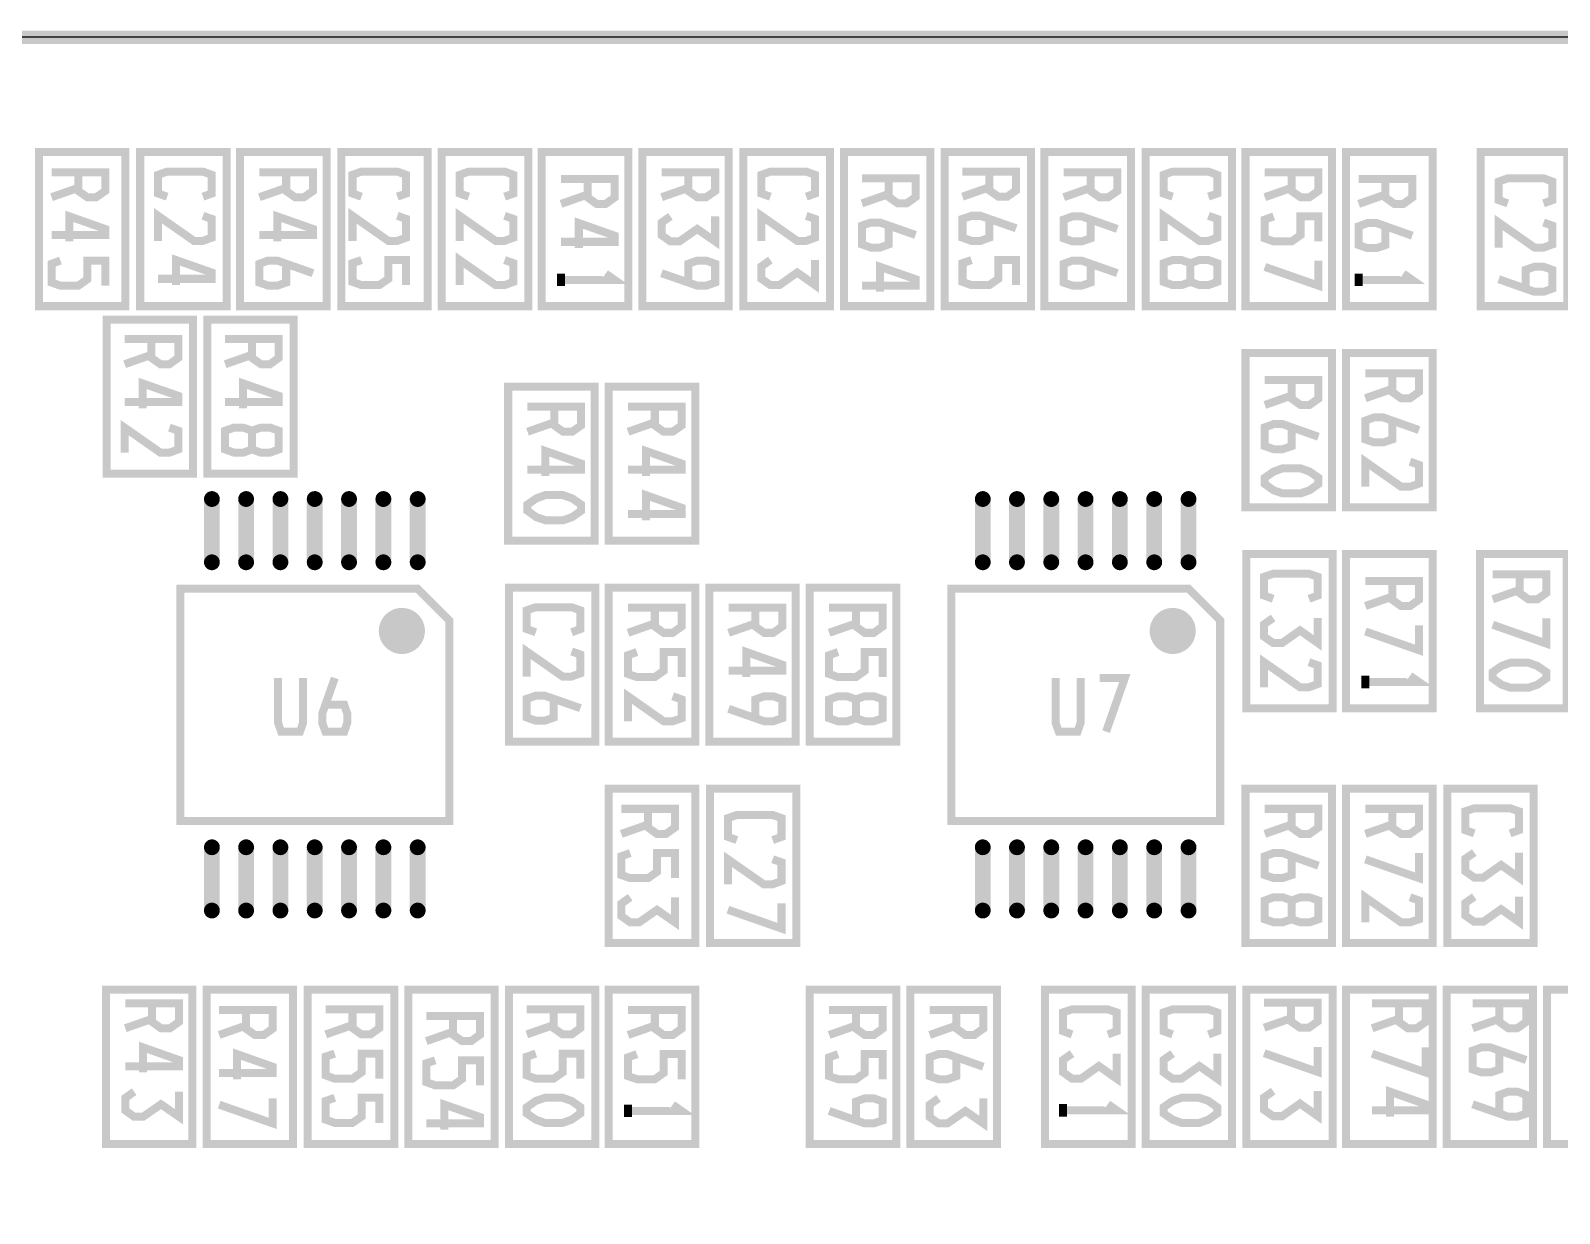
# Model space of a CAD drawing. Extents: x 0 to 130, y 331 to 429.
# Drawn here: x 28.09 to 57.05, y 406.73 to 429.15 of the extents above; entities that cross this region are included whole.
import ezdxf

# ---------------------------------------------------------------- set-up
doc = ezdxf.new("R2010")
doc.units = 0
doc.header["$MEASUREMENT"] = 0
doc.layers.get('0').update_dxf_attribs({"linetype": 'CONTINUOUS'})
doc.layers.add('23-325-0_AST', color=7, linetype='CONTINUOUS')
doc.layers.add('23-325-0_DRD', color=1, linetype='CONTINUOUS')

# ---------------------------------------------------------------- blocks, each defined once
blk = doc.blocks.new('OBLONG_52')
at = {"const_width": 0.29972}
blk.add_lwpolyline([(0.59944, 0), (-0.59944, 0)], dxfattribs=at)
at = {"const_width": 0.14986}
for points in [[(-0.67437, 0, 1), (-0.52451, 0, 1)], [(0.52451, 0, 1), (0.67437, 0, 1)]]:
    blk.add_lwpolyline(points, format="xyb", close=True, dxfattribs=at)

msp = doc.modelspace()

# ---------------------------------------------------------------- linework, layer by layer
at = {"layer": '23-325-0_AST'}
for points, const_width in [([(-0.06, 339.022), (129.939, 339.022), (129.939, 429.021), (-0.06, 429.021), (-0.06, 339.022)], 0.254), ([(28.245, 426.847), (28.245, 423.926), (29.884, 423.926), (29.884, 426.847), (28.245, 426.847)], 0.152), ([(31.801, 423.926), (31.801, 426.847), (30.163, 426.847), (30.163, 423.926), (31.801, 423.926)], 0.152), ([(32.055, 426.847), (32.055, 423.926), (33.694, 423.926), (33.694, 426.847), (32.055, 426.847)], 0.152), ([(35.611, 423.926), (35.611, 426.847), (33.973, 426.847), (33.973, 423.926), (35.611, 423.926)], 0.152), ([(37.516, 423.926), (37.516, 426.847), (35.878, 426.847), (35.878, 423.926), (37.516, 423.926)], 0.152), ([(37.77, 426.847), (37.77, 423.926), (39.409, 423.926), (39.409, 426.847), (37.77, 426.847)], 0.152), ([(39.675, 426.847), (39.675, 423.926), (41.314, 423.926), (41.314, 426.847), (39.675, 426.847)], 0.152), ([(43.231, 423.926), (43.231, 426.847), (41.593, 426.847), (41.593, 423.926), (43.231, 423.926)], 0.152), ([(45.136, 423.926), (45.136, 426.847), (43.498, 426.847), (43.498, 423.926), (45.136, 423.926)], 0.152), ([(47.041, 423.926), (47.041, 426.847), (45.403, 426.847), (45.403, 423.926), (47.041, 423.926)], 0.152), ([(47.295, 426.847), (47.295, 423.926), (48.934, 423.926), (48.934, 426.847), (47.295, 426.847)], 0.152), ([(50.851, 423.926), (50.851, 426.847), (49.213, 426.847), (49.213, 423.926), (50.851, 423.926)], 0.152), ([(51.105, 426.847), (51.105, 423.926), (52.744, 423.926), (52.744, 426.847), (51.105, 426.847)], 0.152), ([(53.01, 426.847), (53.01, 423.926), (54.649, 423.926), (54.649, 426.847), (53.01, 426.847)], 0.152), ([(57.201, 423.926), (57.201, 426.847), (55.563, 426.847), (55.563, 423.926), (57.201, 423.926)], 0.152), ([(28.992, 426.464), (28.992, 426.108), (29.16, 425.991), (29.33, 425.991), (29.5, 426.108), (29.5, 426.464), (28.484, 426.464)], 0.152), ([(30.674, 426.001), (30.503, 426.06), (30.503, 426.415), (30.674, 426.476), (31.352, 426.476), (31.519, 426.415), (31.519, 426.06), (31.352, 426.001)], 0.152), ([(32.929, 426.464), (32.929, 426.108), (33.097, 425.991), (33.267, 425.991), (33.437, 426.108), (33.437, 426.464), (32.421, 426.464)], 0.152), ([(34.357, 426.001), (34.186, 426.06), (34.186, 426.415), (34.357, 426.476), (35.035, 426.476), (35.202, 426.415), (35.202, 426.06), (35.035, 426.001)], 0.152), ([(36.389, 426.001), (36.218, 426.06), (36.218, 426.415), (36.389, 426.476), (37.067, 426.476), (37.234, 426.415), (37.234, 426.06), (37.067, 426.001)], 0.152), ([(38.644, 426.337), (38.644, 425.984), (38.812, 425.864), (38.982, 425.864), (39.152, 425.984), (39.152, 426.337), (38.136, 426.337)], 0.152), ([(40.549, 426.464), (40.549, 426.108), (40.717, 425.991), (40.887, 425.991), (41.057, 426.108), (41.057, 426.464), (40.041, 426.464)], 0.152), ([(42.104, 426.001), (41.933, 426.06), (41.933, 426.415), (42.104, 426.476), (42.782, 426.476), (42.949, 426.415), (42.949, 426.06), (42.782, 426.001)], 0.152), ([(44.346, 426.349), (44.346, 425.994), (44.517, 425.874), (44.687, 425.874), (44.854, 425.994), (44.854, 426.349), (43.838, 426.349)], 0.152), ([(46.251, 426.476), (46.251, 426.121), (46.422, 426.001), (46.592, 426.001), (46.759, 426.121), (46.759, 426.476), (45.743, 426.476)], 0.152), ([(48.169, 426.464), (48.169, 426.108), (48.337, 425.991), (48.507, 425.991), (48.677, 426.108), (48.677, 426.464), (47.661, 426.464)], 0.152), ([(49.724, 426.001), (49.553, 426.06), (49.553, 426.415), (49.724, 426.476), (50.402, 426.476), (50.569, 426.415), (50.569, 426.06), (50.402, 426.001)], 0.152), ([(51.979, 426.464), (51.979, 426.108), (52.147, 425.991), (52.317, 425.991), (52.487, 426.108), (52.487, 426.464), (51.471, 426.464)], 0.152), ([(53.757, 426.337), (53.757, 425.984), (53.925, 425.864), (54.095, 425.864), (54.265, 425.984), (54.265, 426.337), (53.249, 426.337)], 0.152), ([(56.074, 425.874), (55.903, 425.935), (55.903, 426.288), (56.074, 426.349), (56.752, 426.349), (56.919, 426.288), (56.919, 425.935), (56.752, 425.874)], 0.152), ([(28.992, 426.169), (28.484, 425.991)], 0.152), ([(32.929, 426.169), (32.421, 425.991)], 0.152), ([(38.644, 426.042), (38.136, 425.864)], 0.152), ([(40.549, 426.169), (40.041, 425.991)], 0.152), ([(44.346, 426.052), (43.838, 425.874)], 0.152), ([(46.251, 426.179), (45.743, 426.001)], 0.152), ([(48.169, 426.169), (47.661, 425.991)], 0.152), ([(51.979, 426.169), (51.471, 425.991)], 0.152), ([(53.757, 426.042), (53.249, 425.864)], 0.152), ([(28.822, 425.153), (28.822, 425.628), (29.5, 425.389), (29.5, 425.272), (28.484, 425.272)], 0.152), ([(30.503, 425.163), (30.503, 425.638), (31.182, 425.163), (31.352, 425.163), (31.519, 425.224), (31.519, 425.58), (31.352, 425.638)], 0.152), ([(32.759, 425.153), (32.759, 425.628), (33.437, 425.389), (33.437, 425.272), (32.421, 425.272)], 0.152), ([(34.186, 425.163), (34.186, 425.638), (34.865, 425.163), (35.035, 425.163), (35.202, 425.224), (35.202, 425.58), (35.035, 425.638)], 0.152), ([(36.218, 425.163), (36.218, 425.638), (36.897, 425.163), (37.067, 425.163), (37.234, 425.224), (37.234, 425.58), (37.067, 425.638)], 0.152), ([(38.474, 425.026), (38.474, 425.501), (39.152, 425.262), (39.152, 425.145), (38.136, 425.145)], 0.152), ([(40.209, 425.628), (40.041, 425.509), (40.041, 425.272), (40.209, 425.153), (40.379, 425.153), (40.717, 425.389), (41.057, 425.153), (41.057, 425.628)], 0.152), ([(41.933, 425.163), (41.933, 425.638), (42.612, 425.163), (42.782, 425.163), (42.949, 425.224), (42.949, 425.58), (42.782, 425.638)], 0.152), ([(44.346, 425.453), (44.346, 425.097), (44.179, 425.036), (44.009, 425.036), (43.838, 425.097), (43.838, 425.453), (44.009, 425.511), (44.179, 425.511), (44.854, 425.275)], 0.152), ([(46.251, 425.58), (46.251, 425.224), (46.084, 425.163), (45.914, 425.163), (45.743, 425.224), (45.743, 425.58), (45.914, 425.638), (46.084, 425.638), (46.759, 425.402)], 0.152), ([(48.169, 425.567), (48.169, 425.211), (47.999, 425.153), (47.829, 425.153), (47.661, 425.211), (47.661, 425.567), (47.829, 425.628), (47.999, 425.628), (48.677, 425.389)], 0.152), ([(49.553, 425.163), (49.553, 425.638), (50.232, 425.163), (50.402, 425.163), (50.569, 425.224), (50.569, 425.58), (50.402, 425.638)], 0.152), ([(51.639, 425.628), (51.471, 425.567), (51.471, 425.211), (51.639, 425.153), (51.979, 425.153), (52.147, 425.272), (52.147, 425.628), (52.487, 425.628), (52.487, 425.153)], 0.152), ([(53.757, 425.44), (53.757, 425.084), (53.587, 425.026), (53.417, 425.026), (53.249, 425.084), (53.249, 425.44), (53.417, 425.501), (53.587, 425.501), (54.265, 425.262)], 0.152), ([(55.903, 425.036), (55.903, 425.511), (56.582, 425.036), (56.752, 425.036), (56.919, 425.097), (56.919, 425.453), (56.752, 425.511)], 0.152), ([(36.218, 424.325), (36.218, 424.8), (36.897, 424.325), (37.067, 424.325), (37.234, 424.386), (37.234, 424.741), (37.067, 424.8)], 0.152), ([(28.652, 424.79), (28.484, 424.729), (28.484, 424.373), (28.652, 424.315), (28.992, 424.315), (29.16, 424.434), (29.16, 424.79), (29.5, 424.79), (29.5, 424.315)], 0.152), ([(30.844, 424.325), (30.844, 424.8), (31.519, 424.564), (31.519, 424.444), (30.503, 424.444)], 0.152), ([(32.929, 424.729), (32.929, 424.373), (32.759, 424.315), (32.589, 424.315), (32.421, 424.373), (32.421, 424.729), (32.589, 424.79), (32.759, 424.79), (33.437, 424.551)], 0.152), ([(34.357, 424.8), (34.186, 424.741), (34.186, 424.386), (34.357, 424.325), (34.694, 424.325), (34.865, 424.444), (34.865, 424.8), (35.202, 424.8), (35.202, 424.325)], 0.152), ([(40.549, 424.373), (40.549, 424.729), (40.717, 424.79), (40.887, 424.79), (41.057, 424.729), (41.057, 424.373), (40.887, 424.315), (40.717, 424.315), (40.041, 424.551)], 0.152), ([(42.104, 424.8), (41.933, 424.681), (41.933, 424.444), (42.104, 424.325), (42.274, 424.325), (42.612, 424.564), (42.949, 424.325), (42.949, 424.8)], 0.152), ([(44.179, 424.198), (44.179, 424.673), (44.854, 424.437), (44.854, 424.317), (43.838, 424.317)], 0.152), ([(45.914, 424.8), (45.743, 424.741), (45.743, 424.386), (45.914, 424.325), (46.251, 424.325), (46.422, 424.444), (46.422, 424.8), (46.759, 424.8), (46.759, 424.325)], 0.152), ([(48.169, 424.729), (48.169, 424.373), (47.999, 424.315), (47.829, 424.315), (47.661, 424.373), (47.661, 424.729), (47.829, 424.79), (47.999, 424.79), (48.677, 424.551)], 0.152), ([(50.061, 424.386), (50.232, 424.325), (50.402, 424.325), (50.569, 424.386), (50.569, 424.741), (50.402, 424.8), (50.232, 424.8), (50.061, 424.741), (50.061, 424.386), (49.894, 424.325), (49.724, 424.325), (49.553, 424.386), (49.553, 424.741), (49.724, 424.8), (49.894, 424.8), (50.061, 424.741)], 0.152), ([(51.471, 424.67), (52.487, 424.315), (52.487, 424.79)], 0.152), ([(56.411, 424.259), (56.411, 424.614), (56.582, 424.673), (56.752, 424.673), (56.919, 424.614), (56.919, 424.259), (56.752, 424.198), (56.582, 424.198), (55.903, 424.437)], 0.152), ([(38.136, 424.307), (38.136, 424.543)], 0.152), ([(38.136, 424.424), (39.152, 424.424), (38.982, 424.543)], 0.152), ([(53.249, 424.307), (53.249, 424.543)], 0.152), ([(53.249, 424.424), (54.265, 424.424), (54.095, 424.543)], 0.152), ([(31.166, 420.751), (31.166, 423.672), (29.528, 423.672), (29.528, 420.751), (31.166, 420.751)], 0.152), ([(33.071, 420.751), (33.071, 423.672), (31.433, 423.672), (31.433, 420.751), (33.071, 420.751)], 0.152), ([(30.376, 423.301), (30.376, 422.946), (30.547, 422.826), (30.717, 422.826), (30.884, 422.946), (30.884, 423.301), (29.868, 423.301)], 0.152), ([(32.281, 423.301), (32.281, 422.946), (32.452, 422.826), (32.622, 422.826), (32.789, 422.946), (32.789, 423.301), (31.773, 423.301)], 0.152), ([(30.376, 423.004), (29.868, 422.826)], 0.152), ([(32.281, 423.004), (31.773, 422.826)], 0.152), ([(51.105, 423.037), (51.105, 420.116), (52.744, 420.116), (52.744, 423.037), (51.105, 423.037)], 0.152), ([(53.01, 423.037), (53.01, 420.116), (54.649, 420.116), (54.649, 423.037), (53.01, 423.037)], 0.152), ([(53.884, 422.656), (53.884, 422.301), (54.052, 422.181), (54.222, 422.181), (54.392, 422.301), (54.392, 422.656), (53.376, 422.656)], 0.152), ([(30.209, 421.988), (30.209, 422.463), (30.884, 422.227), (30.884, 422.108), (29.868, 422.108)], 0.152), ([(32.114, 421.988), (32.114, 422.463), (32.789, 422.227), (32.789, 422.108), (31.773, 422.108)], 0.152), ([(37.135, 422.402), (37.135, 419.481), (38.774, 419.481), (38.774, 422.402), (37.135, 422.402)], 0.152), ([(39.04, 422.402), (39.04, 419.481), (40.679, 419.481), (40.679, 422.402), (39.04, 422.402)], 0.152), ([(51.979, 422.529), (51.979, 422.174), (52.147, 422.054), (52.317, 422.054), (52.487, 422.174), (52.487, 422.529), (51.471, 422.529)], 0.152), ([(53.884, 422.359), (53.376, 422.181)], 0.152), ([(38.009, 422.021), (38.009, 421.666), (38.177, 421.546), (38.347, 421.546), (38.517, 421.666), (38.517, 422.021), (37.501, 422.021)], 0.152), ([(39.914, 422.021), (39.914, 421.666), (40.082, 421.546), (40.252, 421.546), (40.422, 421.666), (40.422, 422.021), (39.406, 422.021)], 0.152), ([(51.979, 422.232), (51.471, 422.054)], 0.152), ([(29.868, 421.15), (29.868, 421.625), (30.547, 421.15), (30.717, 421.15), (30.884, 421.211), (30.884, 421.566), (30.717, 421.625)], 0.152), ([(38.009, 421.724), (37.501, 421.546)], 0.152), ([(39.914, 421.724), (39.406, 421.546)], 0.152), ([(51.979, 421.63), (51.979, 421.274), (51.809, 421.216), (51.639, 421.216), (51.471, 421.274), (51.471, 421.63), (51.639, 421.691), (51.809, 421.691), (52.487, 421.452)], 0.152), ([(53.884, 421.757), (53.884, 421.401), (53.714, 421.343), (53.544, 421.343), (53.376, 421.401), (53.376, 421.757), (53.544, 421.818), (53.714, 421.818), (54.392, 421.579)], 0.152), ([(32.281, 421.211), (32.452, 421.15), (32.622, 421.15), (32.789, 421.211), (32.789, 421.566), (32.622, 421.625), (32.452, 421.625), (32.281, 421.566), (32.281, 421.211), (32.114, 421.15), (31.944, 421.15), (31.773, 421.211), (31.773, 421.566), (31.944, 421.625), (32.114, 421.625), (32.281, 421.566)], 0.152), ([(37.839, 420.708), (37.839, 421.183), (38.517, 420.944), (38.517, 420.827), (37.501, 420.827)], 0.152), ([(39.744, 420.708), (39.744, 421.183), (40.422, 420.944), (40.422, 420.827), (39.406, 420.827)], 0.152), ([(51.471, 420.675), (51.639, 420.792), (51.809, 420.853), (52.147, 420.853), (52.317, 420.792), (52.487, 420.675), (52.487, 420.556), (52.317, 420.436), (52.147, 420.378), (51.809, 420.378), (51.639, 420.436), (51.471, 420.556), (51.471, 420.675)], 0.152), ([(53.376, 420.505), (53.376, 420.98), (54.052, 420.505), (54.222, 420.505), (54.392, 420.563), (54.392, 420.919), (54.222, 420.98)], 0.152), ([(37.501, 420.167), (37.669, 420.284), (37.839, 420.345), (38.177, 420.345), (38.347, 420.284), (38.517, 420.167), (38.517, 420.048), (38.347, 419.928), (38.177, 419.87), (37.839, 419.87), (37.669, 419.928), (37.501, 420.048), (37.501, 420.167)], 0.152), ([(39.744, 419.87), (39.744, 420.345), (40.422, 420.106), (40.422, 419.989), (39.406, 419.989)], 0.152), ([(52.756, 416.306), (52.756, 419.227), (51.118, 419.227), (51.118, 416.306), (52.756, 416.306)], 0.152), ([(53.01, 419.227), (53.01, 416.306), (54.649, 416.306), (54.649, 419.227), (53.01, 419.227)], 0.152), ([(55.55, 419.227), (55.55, 416.306), (57.189, 416.306), (57.189, 419.227), (55.55, 419.227)], 0.152), ([(51.629, 418.381), (51.458, 418.442), (51.458, 418.798), (51.629, 418.856), (52.307, 418.856), (52.474, 418.798), (52.474, 418.442), (52.307, 418.381)], 0.152), ([(56.297, 418.846), (56.297, 418.491), (56.465, 418.371), (56.635, 418.371), (56.805, 418.491), (56.805, 418.846), (55.789, 418.846)], 0.152), ([(35.921, 418.071), (35.421, 418.572), (30.925, 418.572), (30.925, 414.173), (36.02, 414.173), (36.02, 417.972), (35.921, 418.071)], 0.152), ([(38.786, 415.671), (38.786, 418.592), (37.148, 418.592), (37.148, 415.671), (38.786, 415.671)], 0.152), ([(39.04, 418.592), (39.04, 415.671), (40.679, 415.671), (40.679, 418.592), (39.04, 418.592)], 0.152), ([(40.945, 418.592), (40.945, 415.671), (42.584, 415.671), (42.584, 418.592), (40.945, 418.592)], 0.152), ([(42.85, 418.592), (42.85, 415.671), (44.489, 415.671), (44.489, 418.592), (42.85, 418.592)], 0.152), ([(50.526, 418.071), (50.026, 418.572), (45.53, 418.572), (45.53, 414.173), (50.625, 414.173), (50.625, 417.972), (50.526, 418.071)], 0.152), ([(53.884, 418.719), (53.884, 418.364), (54.052, 418.244), (54.222, 418.244), (54.392, 418.364), (54.392, 418.719), (53.376, 418.719)], 0.152), ([(56.297, 418.549), (55.789, 418.371)], 0.152), ([(37.659, 417.746), (37.488, 417.807), (37.488, 418.163), (37.659, 418.221), (38.337, 418.221), (38.504, 418.163), (38.504, 417.807), (38.337, 417.746)], 0.152), ([(39.914, 418.211), (39.914, 417.856), (40.082, 417.736), (40.252, 417.736), (40.422, 417.856), (40.422, 418.211), (39.406, 418.211)], 0.152), ([(41.819, 418.211), (41.819, 417.856), (41.987, 417.736), (42.157, 417.736), (42.327, 417.856), (42.327, 418.211), (41.311, 418.211)], 0.152), ([(43.724, 418.211), (43.724, 417.856), (43.892, 417.736), (44.062, 417.736), (44.232, 417.856), (44.232, 418.211), (43.216, 418.211)], 0.152), ([(53.884, 418.422), (53.376, 418.244)], 0.152), ([(34.862, 417.52), (34.862, 418.023)], 0.152), ([(35.373, 418.031), (34.87, 418.031)], 0.152), ([(34.999, 417.431), (34.999, 418.112)], 0.152), ([(35.136, 417.411), (35.136, 418.132)], 0.152), ([(35.273, 417.444), (35.273, 418.099)], 0.152), ([(35.411, 417.556), (35.411, 417.99)], 0.152), ([(39.914, 417.914), (39.406, 417.736)], 0.152), ([(41.819, 417.914), (41.311, 417.736)], 0.152), ([(43.724, 417.914), (43.216, 417.736)], 0.152), ([(49.467, 417.52), (49.467, 418.023)], 0.152), ([(49.978, 418.031), (49.475, 418.031)], 0.152), ([(49.604, 417.431), (49.604, 418.112)], 0.152), ([(49.741, 417.411), (49.741, 418.132)], 0.152), ([(49.878, 417.444), (49.878, 418.099)], 0.152), ([(50.016, 417.556), (50.016, 417.99)], 0.152), ([(51.629, 418.018), (51.458, 417.899), (51.458, 417.663), (51.629, 417.543), (51.799, 417.543), (52.137, 417.782), (52.474, 417.543), (52.474, 418.018)], 0.152), ([(55.789, 417.889), (56.805, 417.533), (56.805, 418.008)], 0.152), ([(35.482, 417.756), (34.76, 417.756)], 0.152), ([(35.461, 417.894), (34.781, 417.894)], 0.152), ([(35.449, 417.619), (34.793, 417.619)], 0.152), ([(50.087, 417.756), (49.365, 417.756)], 0.152), ([(50.066, 417.894), (49.386, 417.894)], 0.152), ([(50.054, 417.619), (49.398, 417.619)], 0.152), ([(53.376, 417.762), (54.392, 417.406), (54.392, 417.881)], 0.152), ([(35.337, 417.482), (34.903, 417.482)], 0.152), ([(37.488, 416.908), (37.488, 417.383), (38.167, 416.908), (38.337, 416.908), (38.504, 416.969), (38.504, 417.325), (38.337, 417.383)], 0.152), ([(39.574, 417.373), (39.406, 417.312), (39.406, 416.956), (39.574, 416.898), (39.914, 416.898), (40.082, 417.017), (40.082, 417.373), (40.422, 417.373), (40.422, 416.898)], 0.152), ([(41.649, 416.898), (41.649, 417.373), (42.327, 417.134), (42.327, 417.017), (41.311, 417.017)], 0.152), ([(43.384, 417.373), (43.216, 417.312), (43.216, 416.956), (43.384, 416.898), (43.724, 416.898), (43.892, 417.017), (43.892, 417.373), (44.232, 417.373), (44.232, 416.898)], 0.152), ([(49.942, 417.482), (49.508, 417.482)], 0.152), ([(51.458, 416.705), (51.458, 417.18), (52.137, 416.705), (52.307, 416.705), (52.474, 416.766), (52.474, 417.121), (52.307, 417.18)], 0.152), ([(55.789, 416.992), (55.957, 417.109), (56.127, 417.17), (56.465, 417.17), (56.635, 417.109), (56.805, 416.992), (56.805, 416.873), (56.635, 416.753), (56.465, 416.695), (56.127, 416.695), (55.957, 416.753), (55.789, 416.873), (55.789, 416.992)], 0.152), ([(33.249, 416.88), (33.249, 416.032), (33.191, 415.864), (32.835, 415.864), (32.774, 416.032), (32.774, 416.88)], 0.152), ([(33.673, 416.372), (34.029, 416.372), (34.087, 416.202), (34.087, 416.032), (34.029, 415.864), (33.673, 415.864), (33.612, 416.032), (33.612, 416.202), (33.851, 416.88)], 0.152), ([(47.981, 416.88), (47.981, 416.032), (47.923, 415.864), (47.567, 415.864), (47.506, 416.032), (47.506, 416.88)], 0.152), ([(48.464, 415.864), (48.819, 416.88), (48.344, 416.88)], 0.152), ([(53.376, 416.687), (53.376, 416.923)], 0.152), ([(53.376, 416.804), (54.392, 416.804), (54.222, 416.923)], 0.152), ([(37.996, 416.486), (37.996, 416.131), (37.829, 416.07), (37.659, 416.07), (37.488, 416.131), (37.488, 416.486), (37.659, 416.545), (37.829, 416.545), (38.504, 416.309)], 0.152), ([(39.406, 416.06), (39.406, 416.535), (40.082, 416.06), (40.252, 416.06), (40.422, 416.118), (40.422, 416.474), (40.252, 416.535)], 0.152), ([(41.819, 416.118), (41.819, 416.474), (41.987, 416.535), (42.157, 416.535), (42.327, 416.474), (42.327, 416.118), (42.157, 416.06), (41.987, 416.06), (41.311, 416.296)], 0.152), ([(43.724, 416.118), (43.892, 416.06), (44.062, 416.06), (44.232, 416.118), (44.232, 416.474), (44.062, 416.535), (43.892, 416.535), (43.724, 416.474), (43.724, 416.118), (43.554, 416.06), (43.384, 416.06), (43.216, 416.118), (43.216, 416.474), (43.384, 416.535), (43.554, 416.535), (43.724, 416.474)], 0.152), ([(39.04, 414.782), (39.04, 411.861), (40.679, 411.861), (40.679, 414.782), (39.04, 414.782)], 0.152), ([(42.596, 411.861), (42.596, 414.782), (40.958, 414.782), (40.958, 411.861), (42.596, 411.861)], 0.152), ([(51.105, 414.782), (51.105, 411.861), (52.744, 411.861), (52.744, 414.782), (51.105, 414.782)], 0.152), ([(53.01, 414.782), (53.01, 411.861), (54.649, 411.861), (54.649, 414.782), (53.01, 414.782)], 0.152), ([(56.566, 411.861), (56.566, 414.782), (54.928, 414.782), (54.928, 411.861), (56.566, 411.861)], 0.152), ([(39.787, 414.401), (39.787, 414.046), (39.955, 413.926), (40.125, 413.926), (40.295, 414.046), (40.295, 414.401), (39.279, 414.401)], 0.152), ([(41.469, 413.809), (41.298, 413.87), (41.298, 414.226), (41.469, 414.284), (42.147, 414.284), (42.314, 414.226), (42.314, 413.87), (42.147, 413.809)], 0.152), ([(51.979, 414.401), (51.979, 414.046), (52.147, 413.926), (52.317, 413.926), (52.487, 414.046), (52.487, 414.401), (51.471, 414.401)], 0.152), ([(53.884, 414.401), (53.884, 414.046), (54.052, 413.926), (54.222, 413.926), (54.392, 414.046), (54.392, 414.401), (53.376, 414.401)], 0.152), ([(55.439, 413.936), (55.268, 413.997), (55.268, 414.353), (55.439, 414.411), (56.117, 414.411), (56.284, 414.353), (56.284, 413.997), (56.117, 413.936)], 0.152), ([(39.787, 414.104), (39.279, 413.926)], 0.152), ([(51.979, 414.104), (51.471, 413.926)], 0.152), ([(53.884, 414.104), (53.376, 413.926)], 0.152), ([(39.447, 413.563), (39.279, 413.502), (39.279, 413.146), (39.447, 413.088), (39.787, 413.088), (39.955, 413.207), (39.955, 413.563), (40.295, 413.563), (40.295, 413.088)], 0.152), ([(51.979, 413.502), (51.979, 413.146), (51.809, 413.088), (51.639, 413.088), (51.471, 413.146), (51.471, 413.502), (51.639, 413.563), (51.809, 413.563), (52.487, 413.324)], 0.152), ([(53.376, 413.444), (54.392, 413.088), (54.392, 413.563)], 0.152), ([(55.439, 413.573), (55.268, 413.454), (55.268, 413.218), (55.439, 413.098), (55.609, 413.098), (55.947, 413.337), (56.284, 413.098), (56.284, 413.573)], 0.152), ([(41.298, 412.971), (41.298, 413.446), (41.977, 412.971), (42.147, 412.971), (42.314, 413.032), (42.314, 413.388), (42.147, 413.446)], 0.152), ([(39.447, 412.725), (39.279, 412.605), (39.279, 412.369), (39.447, 412.25), (39.617, 412.25), (39.955, 412.486), (40.295, 412.25), (40.295, 412.725)], 0.152), ([(51.979, 412.308), (52.147, 412.25), (52.317, 412.25), (52.487, 412.308), (52.487, 412.664), (52.317, 412.725), (52.147, 412.725), (51.979, 412.664), (51.979, 412.308), (51.809, 412.25), (51.639, 412.25), (51.471, 412.308), (51.471, 412.664), (51.639, 412.725), (51.809, 412.725), (51.979, 412.664)], 0.152), ([(53.376, 412.25), (53.376, 412.725), (54.052, 412.25), (54.222, 412.25), (54.392, 412.308), (54.392, 412.664), (54.222, 412.725)], 0.152), ([(55.439, 412.735), (55.268, 412.616), (55.268, 412.379), (55.439, 412.26), (55.609, 412.26), (55.947, 412.499), (56.284, 412.26), (56.284, 412.735)], 0.152), ([(41.298, 412.489), (42.314, 412.133), (42.314, 412.608)], 0.152), ([(29.515, 410.972), (29.515, 408.051), (31.154, 408.051), (31.154, 410.972), (29.515, 410.972)], 0.152), ([(31.42, 410.972), (31.42, 408.051), (33.059, 408.051), (33.059, 410.972), (31.42, 410.972)], 0.152), ([(34.976, 408.051), (34.976, 410.972), (33.338, 410.972), (33.338, 408.051), (34.976, 408.051)], 0.152), ([(36.881, 408.051), (36.881, 410.972), (35.243, 410.972), (35.243, 408.051), (36.881, 408.051)], 0.152), ([(38.786, 408.051), (38.786, 410.972), (37.148, 410.972), (37.148, 408.051), (38.786, 408.051)], 0.152), ([(39.04, 410.972), (39.04, 408.051), (40.679, 408.051), (40.679, 410.972), (39.04, 410.972)], 0.152), ([(42.85, 410.972), (42.85, 408.051), (44.489, 408.051), (44.489, 410.972), (42.85, 410.972)], 0.152), ([(44.755, 410.972), (44.755, 408.051), (46.394, 408.051), (46.394, 410.972), (44.755, 410.972)], 0.152), ([(48.946, 408.051), (48.946, 410.972), (47.308, 410.972), (47.308, 408.051), (48.946, 408.051)], 0.152), ([(50.851, 408.051), (50.851, 410.972), (49.213, 410.972), (49.213, 408.051), (50.851, 408.051)], 0.152), ([(52.756, 408.051), (52.756, 410.972), (51.118, 410.972), (51.118, 408.051), (52.756, 408.051)], 0.152), ([(53.01, 410.972), (53.01, 408.051), (54.649, 408.051), (54.649, 410.972), (53.01, 410.972)], 0.152), ([(54.915, 410.972), (54.915, 408.051), (56.554, 408.051), (56.554, 410.972), (54.915, 410.972)], 0.152), ([(56.82, 410.972), (56.82, 408.051), (58.459, 408.051), (58.459, 410.972), (56.82, 410.972)], 0.152), ([(30.389, 410.718), (30.389, 410.363), (30.557, 410.243), (30.727, 410.243), (30.897, 410.363), (30.897, 410.718), (29.881, 410.718)], 0.152), ([(51.966, 410.728), (51.966, 410.373), (52.137, 410.253), (52.307, 410.253), (52.474, 410.373), (52.474, 410.728), (51.458, 410.728)], 0.152), ([(54.011, 410.718), (54.011, 410.363), (54.179, 410.243), (54.349, 410.243), (54.519, 410.363), (54.519, 410.718), (53.503, 410.718)], 0.152), ([(55.916, 410.718), (55.916, 410.363), (56.084, 410.243), (56.254, 410.243), (56.424, 410.363), (56.424, 410.718), (55.408, 410.718)], 0.152), ([(30.389, 410.421), (29.881, 410.243)], 0.152), ([(32.167, 410.591), (32.167, 410.236), (32.335, 410.116), (32.505, 410.116), (32.675, 410.236), (32.675, 410.591), (31.659, 410.591)], 0.152), ([(34.186, 410.601), (34.186, 410.246), (34.357, 410.126), (34.527, 410.126), (34.694, 410.246), (34.694, 410.601), (33.678, 410.601)], 0.152), ([(36.091, 410.474), (36.091, 410.119), (36.262, 409.999), (36.432, 409.999), (36.599, 410.119), (36.599, 410.474), (35.583, 410.474)], 0.152), ([(37.996, 410.601), (37.996, 410.246), (38.167, 410.126), (38.337, 410.126), (38.504, 410.246), (38.504, 410.601), (37.488, 410.601)], 0.152), ([(39.914, 410.591), (39.914, 410.236), (40.082, 410.116), (40.252, 410.116), (40.422, 410.236), (40.422, 410.591), (39.406, 410.591)], 0.152), ([(43.724, 410.591), (43.724, 410.236), (43.892, 410.116), (44.062, 410.116), (44.232, 410.236), (44.232, 410.591), (43.216, 410.591)], 0.152), ([(45.629, 410.591), (45.629, 410.236), (45.797, 410.116), (45.967, 410.116), (46.137, 410.236), (46.137, 410.591), (45.121, 410.591)], 0.152), ([(47.819, 410.126), (47.648, 410.187), (47.648, 410.543), (47.819, 410.601), (48.497, 410.601), (48.664, 410.543), (48.664, 410.187), (48.497, 410.126)], 0.152), ([(49.724, 410.126), (49.553, 410.187), (49.553, 410.543), (49.724, 410.601), (50.402, 410.601), (50.569, 410.543), (50.569, 410.187), (50.402, 410.126)], 0.152), ([(51.966, 410.431), (51.458, 410.253)], 0.152), ([(54.011, 410.421), (53.503, 410.243)], 0.152), ([(55.916, 410.421), (55.408, 410.243)], 0.152), ([(32.167, 410.294), (31.659, 410.116)], 0.152), ([(34.186, 410.304), (33.678, 410.126)], 0.152), ([(36.091, 410.177), (35.583, 409.999)], 0.152), ([(37.996, 410.304), (37.488, 410.126)], 0.152), ([(39.914, 410.294), (39.406, 410.116)], 0.152), ([(43.724, 410.294), (43.216, 410.116)], 0.152), ([(45.629, 410.294), (45.121, 410.116)], 0.152), ([(30.219, 409.405), (30.219, 409.88), (30.897, 409.641), (30.897, 409.524), (29.881, 409.524)], 0.152), ([(51.458, 409.771), (52.474, 409.415), (52.474, 409.89)], 0.152), ([(53.503, 409.761), (54.519, 409.405), (54.519, 409.88)], 0.152), ([(55.916, 409.819), (55.916, 409.463), (55.746, 409.405), (55.576, 409.405), (55.408, 409.463), (55.408, 409.819), (55.576, 409.88), (55.746, 409.88), (56.424, 409.641)], 0.152), ([(31.997, 409.278), (31.997, 409.753), (32.675, 409.514), (32.675, 409.397), (31.659, 409.397)], 0.152), ([(33.849, 409.763), (33.678, 409.705), (33.678, 409.349), (33.849, 409.288), (34.186, 409.288), (34.357, 409.408), (34.357, 409.763), (34.694, 409.763), (34.694, 409.288)], 0.152), ([(35.754, 409.636), (35.583, 409.578), (35.583, 409.222), (35.754, 409.161), (36.091, 409.161), (36.262, 409.281), (36.262, 409.636), (36.599, 409.636), (36.599, 409.161)], 0.152), ([(37.659, 409.763), (37.488, 409.705), (37.488, 409.349), (37.659, 409.288), (37.996, 409.288), (38.167, 409.408), (38.167, 409.763), (38.504, 409.763), (38.504, 409.288)], 0.152), ([(39.574, 409.753), (39.406, 409.692), (39.406, 409.336), (39.574, 409.278), (39.914, 409.278), (40.082, 409.397), (40.082, 409.753), (40.422, 409.753), (40.422, 409.278)], 0.152), ([(43.384, 409.753), (43.216, 409.692), (43.216, 409.336), (43.384, 409.278), (43.724, 409.278), (43.892, 409.397), (43.892, 409.753), (44.232, 409.753), (44.232, 409.278)], 0.152), ([(45.629, 409.692), (45.629, 409.336), (45.459, 409.278), (45.289, 409.278), (45.121, 409.336), (45.121, 409.692), (45.289, 409.753), (45.459, 409.753), (46.137, 409.514)], 0.152), ([(47.819, 409.763), (47.648, 409.644), (47.648, 409.408), (47.819, 409.288), (47.989, 409.288), (48.327, 409.527), (48.664, 409.288), (48.664, 409.763)], 0.152), ([(49.724, 409.763), (49.553, 409.644), (49.553, 409.408), (49.724, 409.288), (49.894, 409.288), (50.232, 409.527), (50.569, 409.288), (50.569, 409.763)], 0.152), ([(30.049, 409.042), (29.881, 408.922), (29.881, 408.686), (30.049, 408.567), (30.219, 408.567), (30.557, 408.803), (30.897, 408.567), (30.897, 409.042)], 0.152), ([(51.629, 409.052), (51.458, 408.933), (51.458, 408.696), (51.629, 408.577), (51.799, 408.577), (52.137, 408.816), (52.474, 408.577), (52.474, 409.052)], 0.152), ([(53.841, 408.567), (53.841, 409.042), (54.519, 408.803), (54.519, 408.686), (53.503, 408.686)], 0.152), ([(55.916, 408.625), (55.916, 408.981), (56.084, 409.042), (56.254, 409.042), (56.424, 408.981), (56.424, 408.625), (56.254, 408.567), (56.084, 408.567), (55.408, 408.803)], 0.152), ([(31.659, 408.795), (32.675, 408.44), (32.675, 408.915)], 0.152), ([(33.849, 408.925), (33.678, 408.866), (33.678, 408.511), (33.849, 408.45), (34.186, 408.45), (34.357, 408.569), (34.357, 408.925), (34.694, 408.925), (34.694, 408.45)], 0.152), ([(35.924, 408.323), (35.924, 408.798), (36.599, 408.562), (36.599, 408.442), (35.583, 408.442)], 0.152), ([(37.488, 408.747), (37.659, 408.866), (37.829, 408.925), (38.167, 408.925), (38.337, 408.866), (38.504, 408.747), (38.504, 408.628), (38.337, 408.511), (38.167, 408.45), (37.829, 408.45), (37.659, 408.511), (37.488, 408.628), (37.488, 408.747)], 0.152), ([(39.406, 408.559), (39.406, 408.795)], 0.152), ([(39.406, 408.676), (40.422, 408.676), (40.252, 408.795)], 0.152), ([(43.724, 408.498), (43.724, 408.854), (43.892, 408.915), (44.062, 408.915), (44.232, 408.854), (44.232, 408.498), (44.062, 408.44), (43.892, 408.44), (43.216, 408.676)], 0.152), ([(45.289, 408.915), (45.121, 408.795), (45.121, 408.559), (45.289, 408.44), (45.459, 408.44), (45.797, 408.676), (46.137, 408.44), (46.137, 408.915)], 0.152), ([(47.648, 408.569), (47.648, 408.806)], 0.152), ([(47.648, 408.689), (48.664, 408.689), (48.497, 408.806)], 0.152), ([(49.553, 408.747), (49.724, 408.866), (49.894, 408.925), (50.232, 408.925), (50.402, 408.866), (50.569, 408.747), (50.569, 408.628), (50.402, 408.511), (50.232, 408.45), (49.894, 408.45), (49.724, 408.511), (49.553, 408.628), (49.553, 408.747)], 0.152)]:
    msp.add_lwpolyline(points, dxfattribs=dict(at, const_width=const_width))
at = {"layer": '23-325-0_AST', "const_width": 0.152}
for points in [[(35.121, 418.132, 0.414214), (34.76, 417.772)], [(35.482, 417.772, 0.414214), (35.121, 418.132)], [(49.726, 418.132, 0.414214), (49.365, 417.772)], [(50.087, 417.772, 0.414214), (49.726, 418.132)], [(34.76, 417.772, 0.414214), (35.121, 417.411)], [(35.121, 417.411, 0.414214), (35.482, 417.772)], [(49.365, 417.772, 0.414214), (49.726, 417.411)], [(49.726, 417.411, 0.414214), (50.087, 417.772)]]:
    msp.add_lwpolyline(points, format="xyb", dxfattribs=at)
at = {"layer": '23-325-0_DRD'}
msp.add_line((129.939, 429.021), (-0.06, 429.021), dxfattribs=at)

# ---------------------------------------------------------------- block references
at = {"layer": '23-325-0_AST', "rotation": 270}
for p in [(31.522, 419.672), (32.17, 419.672), (32.82, 419.672), (33.47, 419.672), (34.12, 419.672), (34.771, 419.672), (35.421, 419.672), (46.127, 419.672), (46.775, 419.672), (47.425, 419.672), (48.075, 419.672), (48.725, 419.672), (49.376, 419.672), (50.026, 419.672), (31.522, 413.073), (32.17, 413.073), (32.82, 413.073), (33.47, 413.073), (34.12, 413.073), (34.771, 413.073), (35.421, 413.073), (46.127, 413.073), (46.775, 413.073), (47.425, 413.073), (48.075, 413.073), (48.725, 413.073), (49.376, 413.073), (50.026, 413.073)]:
    msp.add_blockref('OBLONG_52', p, dxfattribs=at)

doc.saveas('drawing.dxf')
